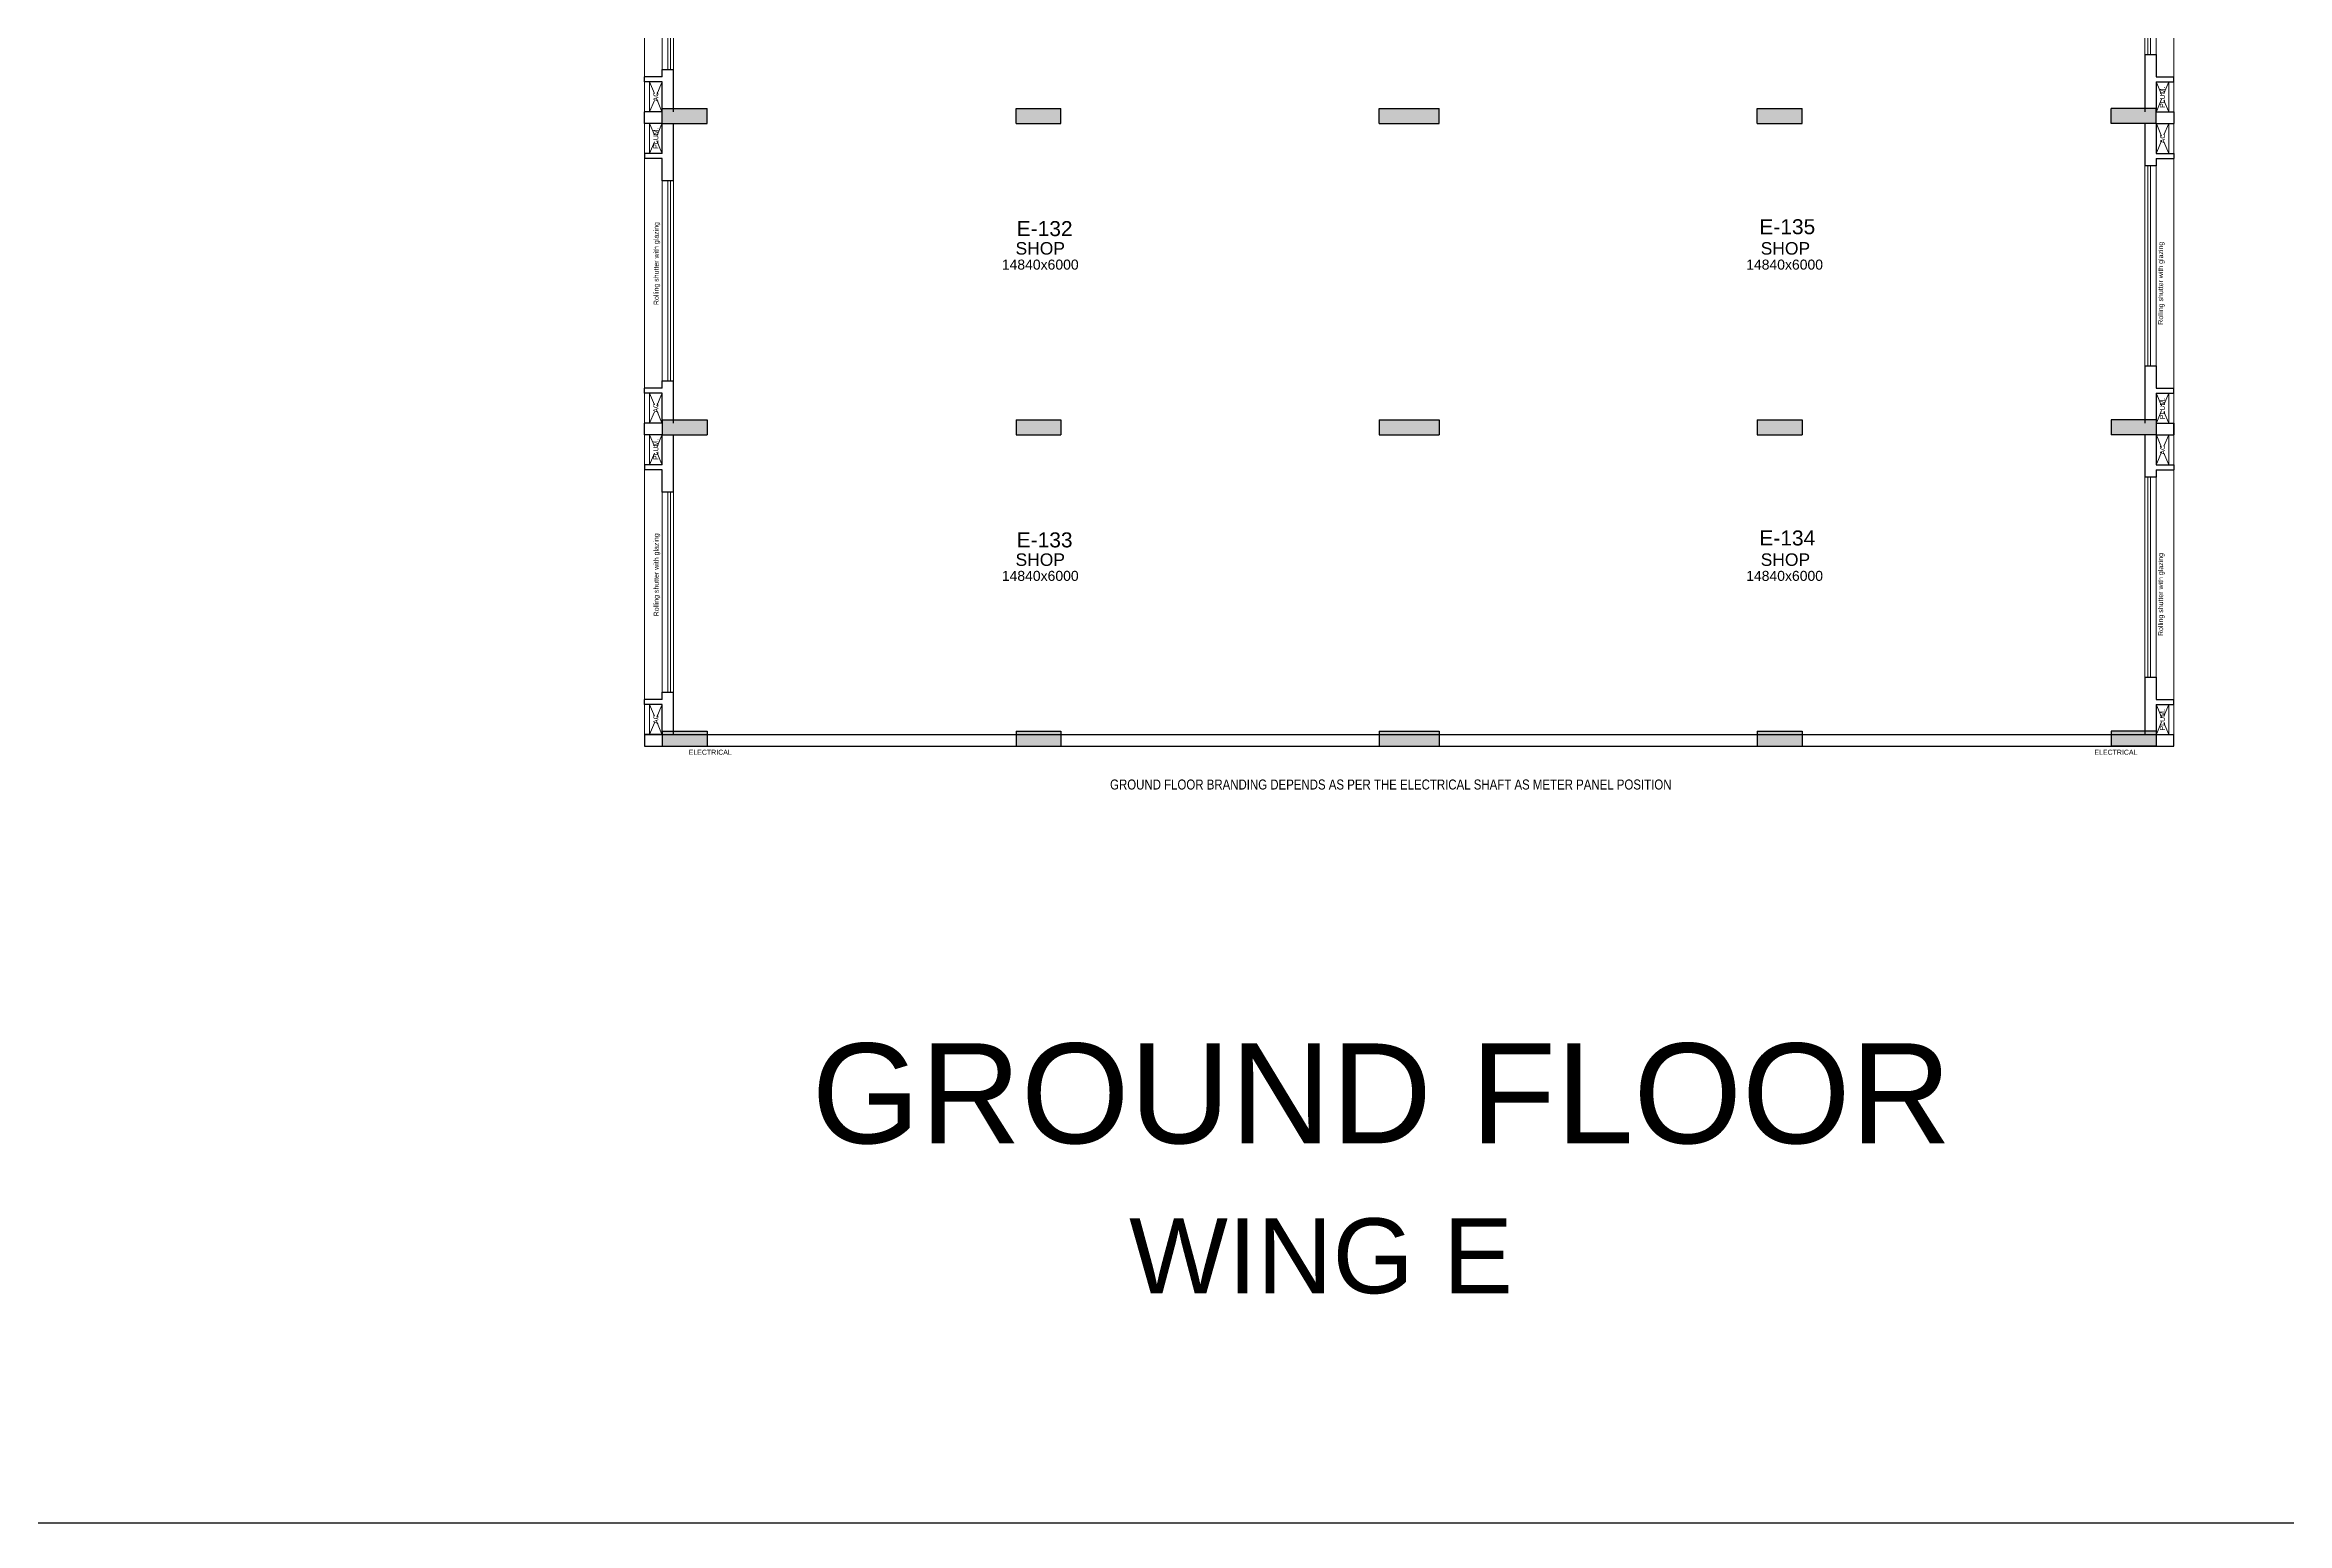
# Model space of a CAD drawing. Header units: metres. Extents: x 9819 to 10514, y 4405 to 4599.
# Drawn here: x 9952.75 to 9997.64, y 4405.07 to 4434.66 of the extents above; entities that cross this region are included whole.
import ezdxf
from ezdxf.enums import TextEntityAlignment as Align

# ---------------------------------------------------------------- set-up
doc = ezdxf.new("R2010")
doc.units = ezdxf.units.M
doc.header["$MEASUREMENT"] = 0
doc.linetypes.add('HIDDEN', pattern=[0.375, 0.25, -0.125])
doc.layers.add('A_COL. NO', color=4, linetype='Continuous')
doc.layers.add('STRU. COL.', color=1, linetype='Continuous')
for name, color, linetype, lineweight in [('A_DOOR-WIN', 23, 'Continuous', 9), ('A_DOTTED', 8, 'HIDDEN', 0), ('A_LEDGE', 252, 'Continuous', 15), ('A_MISC', 8, 'Continuous', 20), ('A_SHOP NO.', 113, 'Continuous', 5), ('A_SILL 0.09', 9, 'Continuous', 9), ('A_STAIRS', 21, 'Continuous', 9), ('A_TEXT', 7, 'Continuous', 5), ('A_WALL', 7, 'Continuous', 30)]:
    doc.layers.add(name, color=color, linetype=linetype, lineweight=lineweight)
doc.layers.get('A_COL. NO').off()
doc.styles.add('A', font='ARIALN.TTF')
doc.styles.get("Standard").update_dxf_attribs({"font": 'arial.ttf'})

# ---------------------------------------------------------------- blocks, each defined once
blk = doc.blocks.new('Typical shops Gr.')
at = {"layer": 'A_DOOR-WIN'}
for p, q in [((30.095, -1.08), (30.095, -5.08)), ((30.145, -1.08), (30.145, -5.08)), ((0.465, -5.38), (0.465, -1.38)), ((0.515, -5.38), (0.515, -1.38))]:
    blk.add_line(p, q, dxfattribs=at)
at = {"layer": 'A_DOTTED'}
for p, q in [((0.1, -0.83), (0.35, -0.23)), ((0.1, -0.23), (0.35, -0.83)), ((30.51, -0.23), (30.26, -0.83)), ((30.51, -0.83), (30.26, -0.23)), ((0.1, -6.23), (0.35, -5.63)), ((0.1, -5.63), (0.35, -6.23)), ((30.51, -5.63), (30.26, -6.23)), ((30.51, -6.23), (30.26, -5.63))]:
    blk.add_line(p, q, dxfattribs=at)
at = {"layer": 'A_LEDGE'}
for p, q in [((0, -0.83), (0, -0.23)), ((0.1, -0.83), (0.1, -0.23)), ((30.51, -0.83), (30.51, -0.23)), ((30.61, -0.83), (30.61, -0.23)), ((0, -5.63), (0, -6.23)), ((0.1, -5.63), (0.1, -6.23)), ((30.51, -5.63), (30.51, -6.23)), ((30.61, -5.63), (30.61, -6.23))]:
    blk.add_line(p, q, dxfattribs=at)
at = {"layer": 'A_SILL 0.09'}
for p, q in [((30.03, -5.08), (30.03, -1.08)), ((30.26, -1.08), (30.26, -5.08)), ((0.35, -5.38), (0.35, -1.38)), ((0.58, -1.38), (0.58, -5.38))]:
    blk.add_line(p, q, dxfattribs=at)
at = {"layer": 'A_STAIRS'}
for p, q in [((0, -5.53), (0, -0.93)), ((30.61, -5.53), (30.61, -0.93))]:
    blk.add_line(p, q, dxfattribs=at)
at = {"layer": 'A_WALL'}
for p, q in [((0, -0.23), (0, 0)), ((30.61, 0), (30.61, -0.23)), ((0.35, -0.23), (0, -0.23)), ((0.35, -0.83), (0.35, -0.23)), ((0.58, -1.38), (0.58, -0.23)), ((30.03, -0.23), (30.03, -1.08)), ((30.26, -0.23), (30.61, -0.23)), ((30.26, -0.23), (30.26, -0.83)), ((0.35, -0.83), (0, -0.83)), ((0, -0.83), (0, -0.93)), ((30.26, -0.83), (30.61, -0.83)), ((30.61, -0.83), (30.61, -0.93)), ((0.35, -0.93), (0, -0.93)), ((0.35, -1.38), (0.35, -0.93)), ((30.26, -1.08), (30.03, -1.08)), ((30.26, -0.93), (30.61, -0.93)), ((30.26, -0.93), (30.26, -1.08)), ((0.58, -1.38), (0.35, -1.38)), ((0.35, -5.53), (0.35, -5.38)), ((0.35, -5.38), (0.58, -5.38)), ((0.58, -6.23), (0.58, -5.38)), ((30.03, -5.08), (30.03, -6.23)), ((30.03, -5.08), (30.26, -5.08)), ((30.26, -5.08), (30.26, -5.53)), ((0.35, -5.53), (0, -5.53)), ((0, -5.63), (0, -5.53)), ((0.35, -5.63), (0, -5.63)), ((0.35, -6.23), (0.35, -5.63)), ((30.26, -5.53), (30.61, -5.53)), ((30.26, -5.63), (30.26, -6.23)), ((30.26, -5.63), (30.61, -5.63)), ((30.61, -5.63), (30.61, -5.53)), ((0.35, -6.23), (0, -6.23)), ((30.26, -6.23), (30.61, -6.23))]:
    blk.add_line(p, q, dxfattribs=at)
at = {"layer": 'A_TEXT'}
for s, p in [('PLUM.', (0.274, -0.523)), ('AC', (30.436, -0.531)), ('Rolling shutter with glazing', (0.282, -3.034)), ('Rolling shutter with glazing', (30.399, -3.428)), ('AC', (0.274, -5.923)), ('PLUM.', (30.434, -5.936))]:
    blk.add_text(s, height=0.1, rotation=90, dxfattribs=at).set_placement(p, align=Align.CENTER)
for s, height, p in [('SHOP', 0.25, (7.92, -2.855)), ('SHOP', 0.25, (22.837, -2.855)), ('14840x6000', 0.2, (7.92, -3.155)), ('14840x6000', 0.2, (22.821, -3.155))]:
    blk.add_text(s, height=height, dxfattribs=at).set_placement(p, align=Align.CENTER)
blk = doc.blocks.new('col')
at = {"linetype": 'Continuous'}
blk.add_hatch(color=256, dxfattribs=at).paths.add_polyline_path([(0, 0), (1, 0), (1, 1), (0, 1), (0, 0)])
at = {"linetype": 'Continuous', "lineweight": 25}
for p, q in [((0, 1), (1, 1)), ((0, 1), (0, 0)), ((1, 1), (1, 0)), ((0, 0), (1, 0))]:
    blk.add_line(p, q, dxfattribs=at)
blk = doc.blocks.new('WING-E REVISED COLU.')
at = {"layer": 'STRU. COL.', "yscale": 0.3, "zscale": 0.23, "rotation": 180}
for p, xscale in [((5452.425, -8897.716), -0.9), ((5459.51, -8897.716), -0.9), ((5466.78, -8897.716), -1.2), ((5474.35, -8897.716), -0.9), ((5482.335, -8897.716), 0.9)]:
    blk.add_blockref('col', p, dxfattribs=dict(at, xscale=xscale))
at = {"layer": 'STRU. COL.', "yscale": 0.3, "zscale": 0.23}
for p, xscale in [((5452.425, -8904.246), 0.9), ((5459.51, -8904.246), 0.9), ((5466.78, -8904.246), 1.2), ((5474.35, -8904.246), 0.9), ((5482.335, -8904.246), -0.9), ((5452.425, -8910.476), 0.9), ((5459.51, -8910.476), 0.9), ((5466.78, -8910.476), 1.2), ((5474.35, -8910.476), 0.9), ((5482.335, -8910.476), -0.9)]:
    blk.add_blockref('col', p, dxfattribs=dict(at, xscale=xscale))

msp = doc.modelspace()

# ---------------------------------------------------------------- linework, layer by layer
msp.add_lwpolyline([(9907.8601, 4599.1913), (10513.7871, 4599.1913), (10513.7871, 4405.0688), (9907.8601, 4405.0688)], close=True)
at = {"layer": 'A_WALL'}
for p, q in [((9964.7545, 4426.8528), (9964.7545, 4427.0828)), ((9995.3645, 4426.8528), (9995.3645, 4427.0828)), ((9964.7545, 4420.8528), (9964.7545, 4420.6228)), ((9964.7545, 4420.8528), (9995.3645, 4420.8528)), ((9964.7545, 4420.6228), (9995.3645, 4420.6228)), ((9995.3645, 4420.6228), (9995.3645, 4420.8528))]:
    msp.add_line(p, q, dxfattribs=at)

# ---------------------------------------------------------------- block references
at = {"layer": 'A_COL. NO'}
msp.add_blockref('WING-E REVISED COLU.', (4512.6793, 13331.0986), dxfattribs=at)
at = {"layer": 'A_WALL'}
for p in [(9964.7545, 4439.5428), (9964.7545, 4433.3128), (9964.7545, 4427.0828)]:
    msp.add_blockref('Typical shops Gr.', p, dxfattribs=at)

# ---------------------------------------------------------------- texts
at = {"layer": 'A_MISC', "color": 6, "insert": (9974.0726, 4419.9519), "char_height": 0.2, "attachment_point": 1, "style": 'A'}
msp.add_mtext_dynamic_manual_height_columns('GROUND FLOOR BRANDING DEPENDS AS PER THE ELECTRICAL SHAFT AS METER PANEL POSITION', width=11.458809, gutter_width=1, heights=[0], dxfattribs=at)
at = {"layer": 'A_SHOP NO.'}
for s, p in [('E-132', (9972.7624, 4430.8283)), ('E-135', (9987.6295, 4430.8664)), ('E-133', (9972.7624, 4424.5983)), ('E-134', (9987.6295, 4424.6364))]:
    msp.add_text(s, height=0.3, dxfattribs=at).set_placement(p, align=Align.CENTER)
at = {"layer": 'A_TEXT'}
for s, height, p in [('ELECTRICAL', 0.1, (9966.0684, 4420.4483)), ('ELECTRICAL', 0.1, (9994.2084, 4420.4483)), ('GROUND FLOOR', 2, (9979.5058, 4412.671))]:
    msp.add_text(s, height=height, dxfattribs=at).set_placement(p, align=Align.CENTER)
at = {"layer": 'A_TEXT', "insert": (9974.0067, 4411.1695), "char_height": 1.5, "attachment_point": 1}
msp.add_mtext_dynamic_manual_height_columns('\\pxqc;WING E', width=8.576109, gutter_width=1, heights=[0], dxfattribs=at)

doc.saveas('drawing.dxf')
